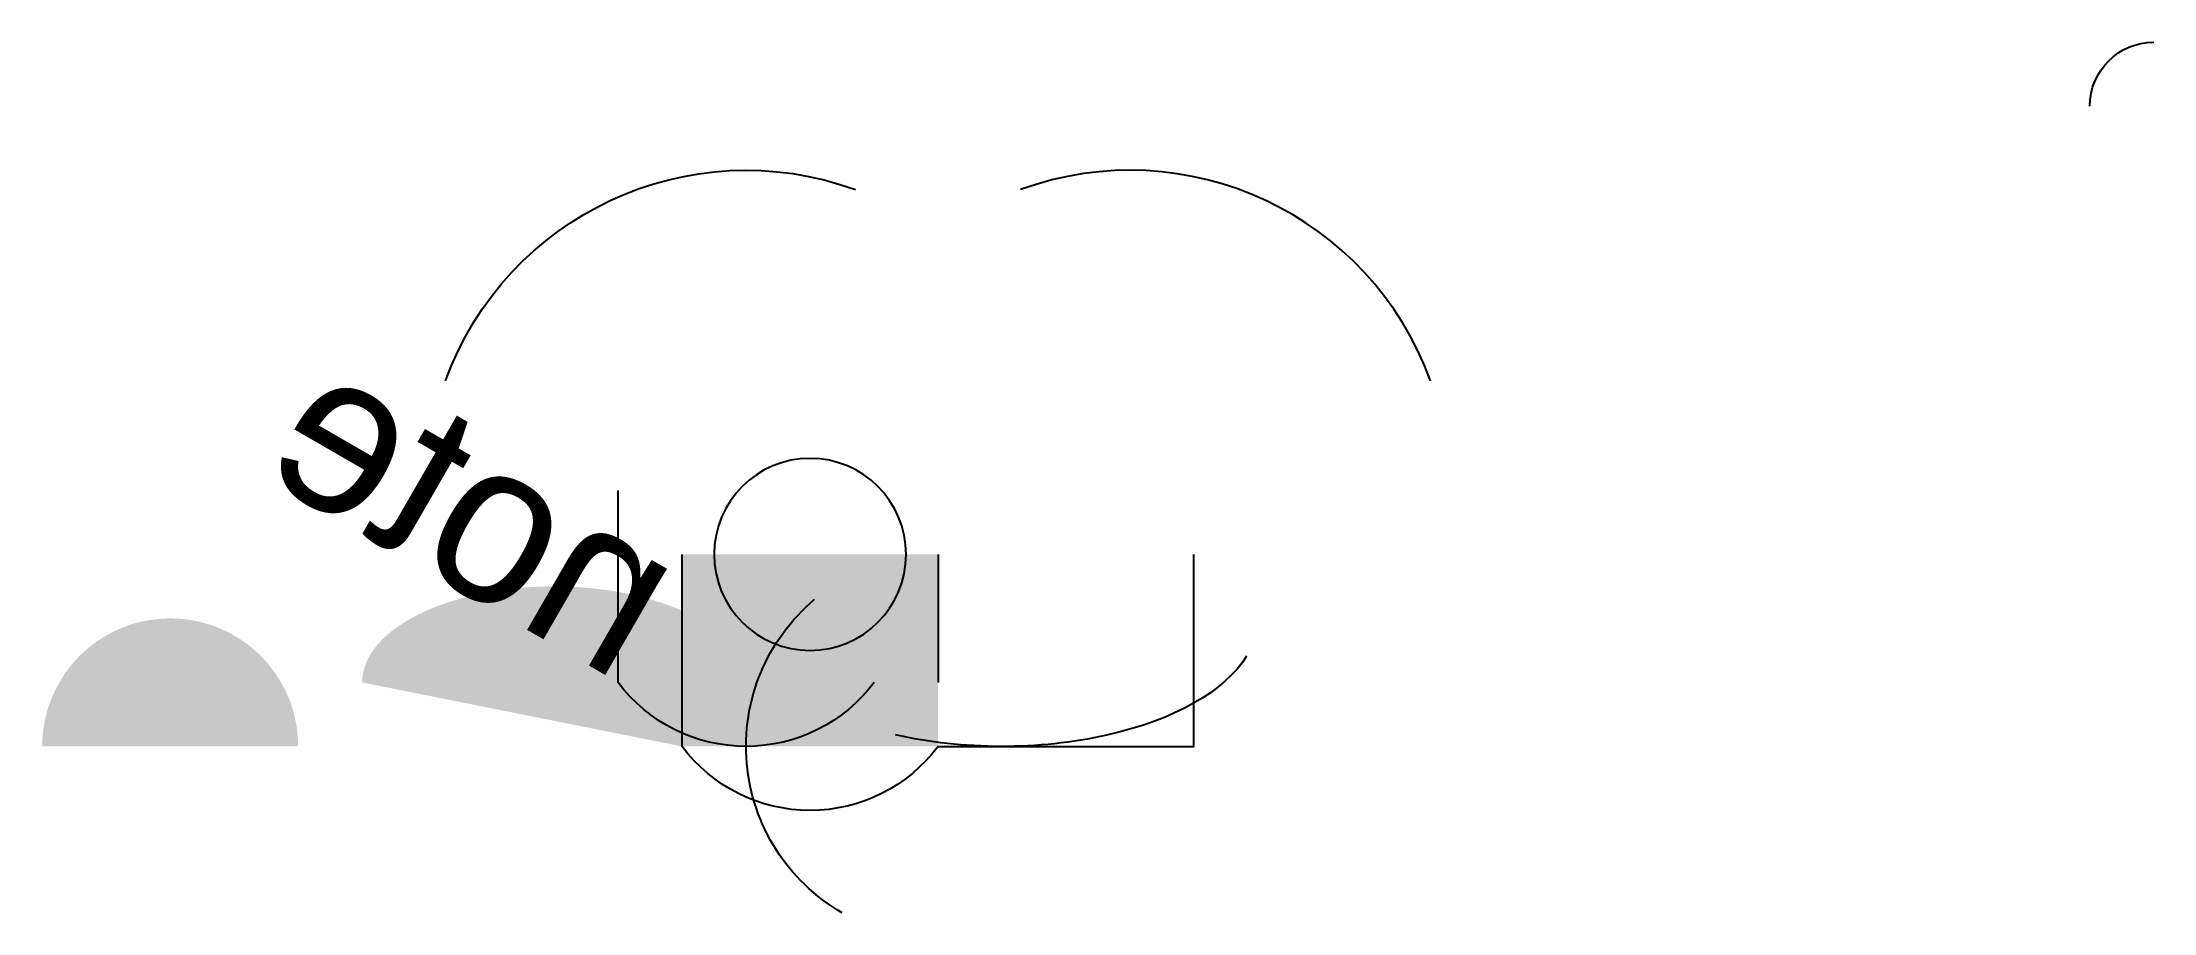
# Model space of a CAD drawing. Header units: metres. Extents: x -14 to 19, y -2.6 to 11.
import ezdxf

# ---------------------------------------------------------------- set-up
doc = ezdxf.new("R2010")
doc.units = ezdxf.units.M

# ---------------------------------------------------------------- blocks, each defined once
blk = doc.blocks.new('FLIPPED')
at = {"extrusion": (0, 0, -1)}
blk.add_arc((1, 0), 1, 0, 90, dxfattribs=at)

msp = doc.modelspace()

# ---------------------------------------------------------------- hatches: boundary and pattern name
at = {"extrusion": (0, 0, -1)}
h = msp.add_hatch(color=1, dxfattribs=at)
h.paths.add_polyline_path([(0, 0), (4, 0), (4, 3), (0, 3)])
edge = h.paths.add_edge_path()
edge.add_line((10, 0), (14, 0))
edge.add_arc((12, 0), 2, 0, 180)
h = msp.add_hatch(color=2, dxfattribs=at)
edge = h.paths.add_edge_path()
edge.add_ellipse((6, 1), major_axis=(3, 0), ratio=0.5, start_angle=0, end_angle=180)
edge.add_spline(control_points=[(0, 0), (1, 2), (3, 2), (4, 0)], knot_values=[0, 0, 0, 0, 1, 1, 1, 1], degree=3, periodic=0)

# ---------------------------------------------------------------- linework, layer by layer
msp.add_lwpolyline([(1, 1, 0.5), (5, 1), (5, 4)], format="xyb", dxfattribs=at)
at = {"extrusion": (0, 0, -1), "elevation": 2}
msp.add_lwpolyline([(0, 0, 0.5), (4, 0), (4, 3, -0.25)], format="xyb", dxfattribs=at)
at = {"elevation": 5}
msp.add_lwpolyline([(0, 0), (4, 0), (4, 3)], dxfattribs=at)
at = {"extrusion": (0, 0, -1)}
msp.add_circle((2, 3, 1), 1.5, dxfattribs=at)
for centre, radius, start, end in [((3, 4, 1), 5, 20, 110), ((0, 0), 3, 300, 50)]:
    msp.add_arc(centre, radius, start, end, dxfattribs=at)
msp.add_arc((3, 4, 1), 5, 20, 110)
at = {"extrusion": (1, 0, 0)}
msp.add_arc((1, 1), 2, 0, 90, dxfattribs=at)
at = {"extrusion": (0, 0, -1)}
msp.add_ellipse((1, 2), major_axis=(4, 0), ratio=0.5, start_param=0.3, end_param=2, dxfattribs=at)

# ---------------------------------------------------------------- block references
msp.add_blockref('FLIPPED', (20, 10))

# ---------------------------------------------------------------- texts
msp.add_text('note', height=2.5, rotation=30, dxfattribs=at).set_placement((5, 1))

doc.saveas('drawing.dxf')
